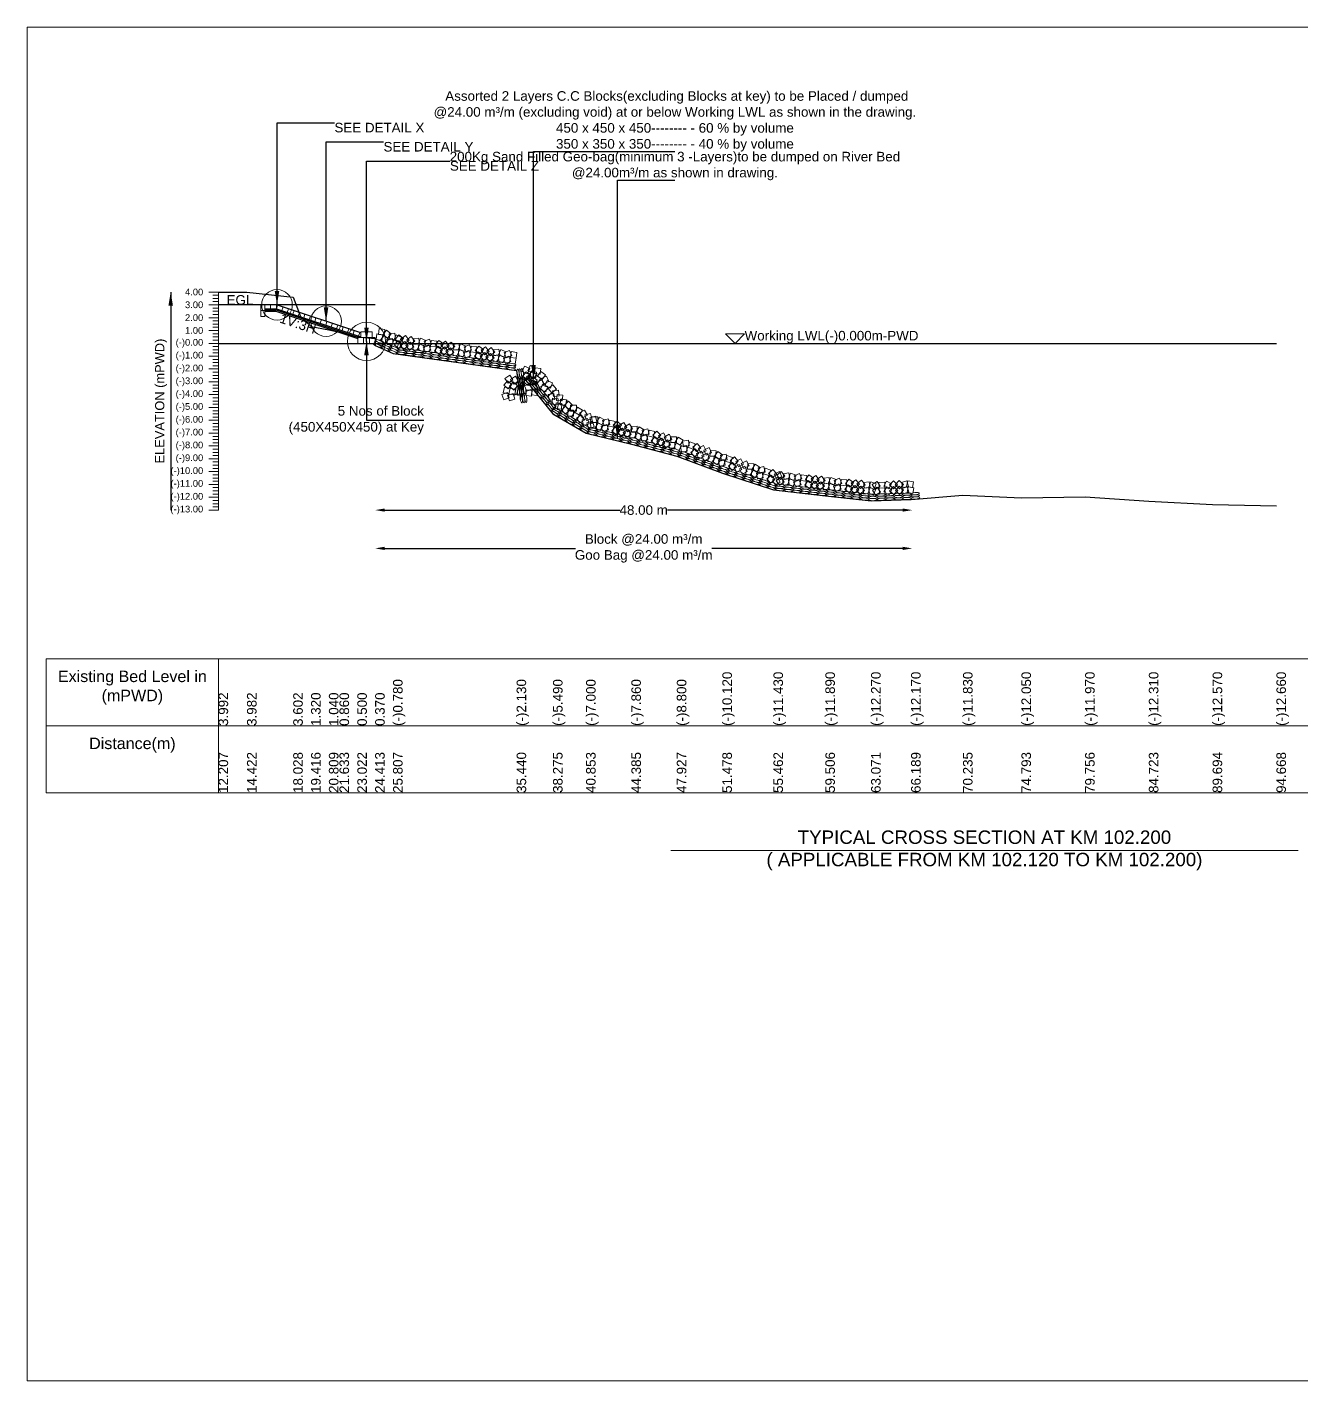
# Model space of a CAD drawing. Header units: inches. Extents: x 89000 to 380017, y -7071 to 0.
# Drawn here: x 340000 to 346658, y -7071 to 0 of the extents above; entities that cross this region are included whole.
import ezdxf

# ---------------------------------------------------------------- set-up
doc = ezdxf.new("R2010")
doc.units = ezdxf.units.IN
doc.header["$LTSCALE"] = 7
doc.header["$MEASUREMENT"] = 0
for name, color, linetype, lineweight in [('Cross section Data Border', 7, 'Continuous', 9), ('Cross Section Labels', 7, 'Continuous', 9), ('Existing_Bed_Level for Xsection', 7, 'Continuous', 25), ('Long Section Labels', 7, 'Continuous', 9)]:
    doc.layers.add(name, color=color, linetype=linetype, lineweight=lineweight)
doc.styles.get("Standard").update_dxf_attribs({"font": 'arial.ttf'})
doc.dimstyles.new('Appron Lebeling Style', dxfattribs={"dimtxt": 50, "dimasz": 50, "dimexe": 0.18, "dimexo": 0.0625, "dimgap": 0.09, "dimtad": 0, "dimtih": 1, "dimtoh": 1, "dimdec": 4, "dimzin": 0, "dimdsep": 46, "dimtxsty": 'Standard', "dimcen": 0.09, "dimse1": 1, "dimse2": 1, "dimadec": 0, "dimazin": 0, "dimtfac": 1, "dimtdec": 4, "dimtofl": 0, "dimtmove": 0, "dimatfit": 3, "dimfxl": 1, "dimtolj": 1, "dimtzin": 0, "dimarcsym": 0})
doc.dimstyles.get("Standard").update_dxf_attribs({"dimtxt": 0.18, "dimasz": 0.18, "dimexe": 0.18, "dimexo": 0.0625, "dimgap": 0.09, "dimtad": 0, "dimtih": 1, "dimtoh": 1, "dimdec": 4, "dimzin": 0, "dimdsep": 46, "dimtxsty": 'Standard', "dimcen": 0.09, "dimadec": 0, "dimazin": 0, "dimtfac": 1, "dimtdec": 4, "dimtofl": 0, "dimtmove": 0, "dimatfit": 3, "dimfxl": 1, "dimtolj": 1, "dimtzin": 0, "dimarcsym": 0})

# ---------------------------------------------------------------- blocks, each defined once
blk = doc.blocks.new('*D31')
at = {"layer": 'Cross Section Labels', "color": 0, "lineweight": -2, "transparency": 16777216}
for p, q in [((341867.8, -2522.8), (343096.8, -2522.8)), ((344572.9, -2522.8), (343344, -2522.8))]:
    blk.add_line(p, q, dxfattribs=at)
at = {"layer": 'Cross Section Labels', "color": 0, "transparency": 16777216}
for points in [[(341867.8, -2514.4), (341867.8, -2531.1), (341817.8, -2522.8)], [(344572.9, -2514.4), (344572.9, -2531.1), (344622.9, -2522.8)]]:
    blk.add_solid(points, dxfattribs=at)
at = {"layer": 'Defpoints', "color": 0, "transparency": 16777216}
for p in [(341817.8, -1651.8), (344622.9, -2466.7), (344622.9, -2522.8)]:
    blk.add_point(p, dxfattribs=at)
at = {"layer": 'Cross Section Labels', "color": 0, "transparency": 16777216, "insert": (343220.4, -2522.8), "char_height": 50, "attachment_point": 5}
blk.add_mtext('\\A1;48.00 m', dxfattribs=at)
blk = doc.blocks.new('*D32')
at = {"layer": 'Cross Section Labels', "color": 0, "lineweight": -2, "transparency": 16777216}
for p, q in [((341867.8, -2722.8), (342864.8, -2722.8)), ((344572.9, -2722.8), (343576, -2722.8))]:
    blk.add_line(p, q, dxfattribs=at)
at = {"layer": 'Cross Section Labels', "color": 0, "transparency": 16777216}
for points in [[(341867.8, -2714.4), (341867.8, -2731.1), (341817.8, -2722.8)], [(344572.9, -2714.4), (344572.9, -2731.1), (344622.9, -2722.8)]]:
    blk.add_solid(points, dxfattribs=at)
at = {"layer": 'Defpoints', "color": 0, "transparency": 16777216}
for p in [(341817.8, -1651.8), (344622.9, -2466.7), (344622.9, -2722.8)]:
    blk.add_point(p, dxfattribs=at)
at = {"layer": 'Cross Section Labels', "color": 0, "transparency": 16777216, "insert": (343220.4, -2722.8), "char_height": 50, "attachment_point": 5}
blk.add_mtext('\\A1;Block @24.00 m³/m ^JGoo Bag @24.00 m³/m ', dxfattribs=at)

msp = doc.modelspace()

# ---------------------------------------------------------------- linework, layer by layer
at = {"layer": 'Cross section Data Border'}
msp.add_lwpolyline([(340100, -3300), (347628.4655, -3300), (347628.4655, -4000), (340100, -4000)], close=True, dxfattribs=at)
for points in [[(341000, -3300), (341000, -4000)], [(340100, -3650), (347628.4655, -3650)]]:
    msp.add_lwpolyline(points, dxfattribs=at)
at = {"layer": 'Cross Section Labels'}
for points in [[(340000, 0), (350000, 0), (350000, -7071), (340000, -7071)], [(343697.43923, -1651.78), (343747.43923, -1601.78), (343647.43923, -1601.78)]]:
    msp.add_lwpolyline(points, close=True, dxfattribs=at)
msp.add_lwpolyline([(343362, -4300), (345000, -4300), (346638, -4300)], dxfattribs=at)
for centre, radius in [((341305.28923, -1450.78), 80), ((341561.56423, -1536.205), 80), ((341772.61423, -1641.73), 100)]:
    msp.add_circle(centre, radius, dxfattribs=at)
at = {"layer": 'Existing_Bed_Level for Xsection'}
for points in [[(341000, -1384.316), (341148.44852, -1384.986), (341390.02045, -1410.446), (341428.43281, -1512.286), (341483.06546, -1563.34), (341576.34046, -1582.1), (341631.59239, -1594.16), (341724.61661, -1618.28), (341817.83923, -1626.99), (341817.83923, -1663.84), (341911.22815, -1704.04), (342556.64682, -1794.49), (342576.41494, -1945.24), (342597.88013, -1836.7), (342746.60711, -2019.61), (342919.33833, -2120.78), (343155.93447, -2178.4), (343393.27164, -2241.38), (343631.19687, -2329.82), (343898.09457, -2417.59), (344169.08302, -2448.41), (344407.94378, -2473.87), (344616.83201, -2467.17), (344887.92713, -2444.39), (345193.29498, -2459.13), (345525.80457, -2453.77), (345858.60702, -2476.55), (346191.65368, -2493.97), (346524.90608, -2500)], [(341817.83923, -1450.78), (341000, -1450.78)], [(341742.46423, -1596.505), (341308.38362, -1451.81147), (341305.28923, -1450.78), (341302.02745, -1450.78), (341241.72745, -1450.78)], [(341241.72745, -1470.88), (341302.02745, -1470.88), (341742.46423, -1617.69226)], [(341241.72745, -1477.58), (341300.94018, -1477.58), (341733.09018, -1621.63)], [(341241.72745, -1484.28), (341299.85292, -1484.28), (341727.38923, -1626.7921)], [(341000, -1651.78), (346524.90608, -1651.78)]]:
    msp.add_lwpolyline(points, dxfattribs=at)
at = {"layer": 'Long Section Labels'}
for points in [[(341000, -1383.78), (340950, -1383.78)], [(341000, -1400.53), (340970, -1400.53)], [(341000, -2522.78), (341000, -2455.78), (341000, -2388.78), (341000, -2321.78), (341000, -2254.78), (341000, -2187.78), (341000, -2120.78), (341000, -2053.78), (341000, -1986.78), (341000, -1919.78), (341000, -1852.78), (341000, -1785.78), (341000, -1718.78), (341000, -1651.78), (341000, -1584.78), (341000, -1517.78), (341000, -1450.78), (341000, -1383.78)], [(341000, -1450.78), (340950, -1450.78)], [(341000, -1417.28), (340970, -1417.28)], [(341000, -1434.03), (340970, -1434.03)], [(341000, -1467.53), (340970, -1467.53)], [(341000, -1484.28), (340970, -1484.28)], [(341000, -1517.78), (340950, -1517.78)], [(341000, -1501.03), (340970, -1501.03)], [(341000, -1534.53), (340970, -1534.53)], [(341000, -1551.28), (340970, -1551.28)], [(341000, -1584.78), (340950, -1584.78)], [(341000, -1568.03), (340970, -1568.03)], [(341000, -1601.53), (340970, -1601.53)], [(341000, -1618.28), (340970, -1618.28)], [(341000, -1651.78), (340950, -1651.78)], [(341000, -1635.03), (340970, -1635.03)], [(341000, -1668.53), (340970, -1668.53)], [(341000, -1685.28), (340970, -1685.28)], [(341000, -1718.78), (340950, -1718.78)], [(341000, -1702.03), (340970, -1702.03)], [(341000, -1735.53), (340970, -1735.53)], [(341000, -1752.28), (340970, -1752.28)], [(341000, -1785.78), (340950, -1785.78)], [(341000, -1769.03), (340970, -1769.03)], [(341000, -1802.53), (340970, -1802.53)], [(341000, -1819.28), (340970, -1819.28)], [(341000, -1836.03), (340970, -1836.03)], [(341000, -1852.78), (340950, -1852.78)], [(341000, -1869.53), (340970, -1869.53)], [(341000, -1886.28), (340970, -1886.28)], [(341000, -1903.03), (340970, -1903.03)], [(341000, -1919.78), (340950, -1919.78)], [(341000, -1936.53), (340970, -1936.53)], [(341000, -1953.28), (340970, -1953.28)], [(341000, -1970.03), (340970, -1970.03)], [(341000, -1986.78), (340950, -1986.78)], [(341000, -2003.53), (340970, -2003.53)], [(341000, -2020.28), (340970, -2020.28)], [(341000, -2037.03), (340970, -2037.03)], [(341000, -2053.78), (340950, -2053.78)], [(341000, -2120.78), (340950, -2120.78)], [(341000, -2070.53), (340970, -2070.53)], [(341000, -2087.28), (340970, -2087.28)], [(341000, -2104.03), (340970, -2104.03)], [(341000, -2187.78), (340950, -2187.78)], [(341000, -2137.53), (340970, -2137.53)], [(341000, -2154.28), (340970, -2154.28)], [(341000, -2171.03), (340970, -2171.03)], [(341000, -2254.78), (340950, -2254.78)], [(341000, -2204.53), (340970, -2204.53)], [(341000, -2221.28), (340970, -2221.28)], [(341000, -2238.03), (340970, -2238.03)], [(341000, -2321.78), (340950, -2321.78)], [(341000, -2271.53), (340970, -2271.53)], [(341000, -2288.28), (340970, -2288.28)], [(341000, -2305.03), (340970, -2305.03)], [(341000, -2388.78), (340950, -2388.78)], [(341000, -2338.53), (340970, -2338.53)], [(341000, -2355.28), (340970, -2355.28)], [(341000, -2372.03), (340970, -2372.03)], [(341000, -2455.78), (340950, -2455.78)], [(341000, -2405.53), (340970, -2405.53)], [(341000, -2422.28), (340970, -2422.28)], [(341000, -2439.03), (340970, -2439.03)], [(341000, -2472.53), (340970, -2472.53)], [(341000, -2522.78), (340950, -2522.78)], [(341000, -2489.28), (340970, -2489.28)], [(341000, -2506.03), (340970, -2506.03)]]:
    msp.add_lwpolyline(points, dxfattribs=at)
for points in [[(341241.72745, -1450.78), (341221.62745, -1450.78), (341221.62745, -1480.93), (341241.72745, -1480.93)], [(341241.72745, -1480.93), (341221.62745, -1480.93), (341221.62745, -1511.08), (341241.72745, -1511.08)], [(341271.87745, -1450.78), (341241.72745, -1450.78), (341241.72745, -1470.88), (341271.87745, -1470.88)], [(341302.02745, -1450.78), (341271.87745, -1450.78), (341271.87745, -1470.88), (341302.02745, -1470.88)], [(341336.98642, -1461.34573), (341308.38362, -1451.81147), (341302.02745, -1470.88), (341330.63025, -1480.41427)], [(341365.58923, -1470.88), (341336.98642, -1461.34573), (341330.63025, -1480.41427), (341359.23305, -1489.94853)], [(341394.19203, -1480.41427), (341365.58923, -1470.88), (341359.23305, -1489.94853), (341387.83585, -1499.4828)], [(341422.79483, -1489.94853), (341394.19203, -1480.41427), (341387.83585, -1499.4828), (341416.43865, -1509.01707)], [(341451.39763, -1499.4828), (341422.79483, -1489.94853), (341416.43865, -1509.01707), (341445.04145, -1518.55134)], [(341480.00043, -1509.01707), (341451.39763, -1499.4828), (341445.04145, -1518.55134), (341473.64425, -1528.0856)], [(341508.60323, -1518.55134), (341480.00043, -1509.01707), (341473.64425, -1528.0856), (341502.24706, -1537.61987)], [(341537.20603, -1528.0856), (341508.60323, -1518.55134), (341502.24706, -1537.61987), (341530.84986, -1547.15414)], [(341565.80884, -1537.61987), (341537.20603, -1528.0856), (341530.84986, -1547.15414), (341559.45266, -1556.6884)], [(341594.41164, -1547.15414), (341565.80884, -1537.61987), (341559.45266, -1556.6884), (341588.05546, -1566.22267)], [(341623.01444, -1556.6884), (341594.41164, -1547.15414), (341588.05546, -1566.22267), (341616.65826, -1575.75694)], [(341651.61724, -1566.22267), (341623.01444, -1556.6884), (341616.65826, -1575.75694), (341645.26106, -1585.29121)], [(341680.22004, -1575.75694), (341651.61724, -1566.22267), (341645.26106, -1585.29121), (341673.86386, -1594.82547)], [(341708.82284, -1585.29121), (341680.22004, -1575.75694), (341673.86386, -1594.82547), (341702.46667, -1604.35974)], [(341737.42564, -1594.82547), (341708.82284, -1585.29121), (341702.46667, -1604.35974), (341731.06947, -1613.89401)], [(341757.53923, -1621.63), (341727.38923, -1621.63), (341727.38923, -1651.78), (341757.53923, -1651.78)], [(341772.61423, -1591.48), (341742.46423, -1591.48), (341742.46423, -1621.63), (341772.61423, -1621.63)], [(341787.68923, -1621.63), (341757.53923, -1621.63), (341757.53923, -1651.78), (341787.68923, -1651.78)], [(341802.76423, -1591.48), (341772.61423, -1591.48), (341772.61423, -1621.63), (341802.76423, -1621.63)], [(341817.83923, -1621.63), (341787.68923, -1621.63), (341787.68923, -1651.78), (341817.83923, -1651.78)], [(341857.16763, -1607.05234), (341827.33178, -1602.71128), (341822.99072, -1632.54712), (341852.82656, -1636.88819)], [(341869.08842, -1579.35907), (341839.25257, -1575.01801), (341834.91151, -1604.85385), (341864.74735, -1609.19492)], [(341888.94618, -1629.23368), (341865.2856, -1610.54679), (341846.59871, -1634.20736), (341870.25929, -1652.89425)], [(341900.86696, -1601.54041), (341877.20639, -1582.85352), (341858.5195, -1606.51409), (341882.18007, -1625.20098)], [(341920.60679, -1599.22275), (341890.66122, -1602.72775), (341894.16622, -1632.67333), (341924.11179, -1629.16832)], [(341954.88681, -1619.98258), (341927.19353, -1608.06179), (341915.27275, -1635.75507), (341942.96602, -1647.67585)], [(341965.1338, -1625.83937), (341941.35691, -1607.30071), (341922.81825, -1631.0776), (341946.59515, -1649.61626)], [(341976.80146, -1611.53109), (341952.72248, -1629.67565), (341970.86704, -1653.75464), (341994.94602, -1635.61007)], [(342024.8066, -1639.77764), (342006.64287, -1615.71311), (341982.57834, -1633.87685), (342000.74208, -1657.94137)], [(342046.6662, -1624.20404), (342016.74311, -1627.89612), (342020.43519, -1657.8192), (342050.35828, -1654.12712)], [(342083.17428, -1637.20589), (342055.41881, -1625.43064), (342043.64356, -1653.18611), (342071.39903, -1664.96136)], [(341908.686, -1626.91602), (341878.74043, -1630.42102), (341882.24543, -1660.3666), (341912.19101, -1656.8616)], [(341942.96602, -1647.67585), (341915.27275, -1635.75507), (341903.35196, -1663.44834), (341931.04523, -1675.36913)], [(341960.94942, -1655.69759), (341937.17253, -1637.15893), (341918.63387, -1660.93583), (341942.41077, -1679.47448)], [(341972.61708, -1641.38931), (341948.5381, -1659.53388), (341966.68266, -1683.61286), (341990.76164, -1665.4683)], [(342020.62222, -1669.63586), (342002.45849, -1645.57134), (341978.39397, -1663.73507), (341996.5577, -1687.79959)], [(342042.48182, -1654.06226), (342012.55873, -1657.75434), (342016.25081, -1687.67743), (342046.1739, -1683.98535)], [(342078.9899, -1667.06411), (342051.23443, -1655.28887), (342039.45918, -1683.04434), (342067.21465, -1694.81958)], [(342097.41693, -1659.61584), (342069.46, -1670.90443), (342080.74859, -1698.86137), (342108.70553, -1687.57277)], [(342101.60131, -1629.75761), (342073.64438, -1641.04621), (342084.93297, -1669.00314), (342112.88991, -1657.71455)], [(342135.96229, -1670.58606), (342106.10406, -1666.40168), (342101.91968, -1696.2599), (342131.77791, -1700.44428)], [(342140.14667, -1640.72784), (342110.28844, -1636.54346), (342106.10406, -1666.40168), (342135.96229, -1670.58606)], [(342169.95698, -1684.98824), (342146.18009, -1666.44958), (342127.64143, -1690.22648), (342151.41833, -1708.76514)], [(342174.14136, -1655.13002), (342150.36447, -1636.59136), (342131.82581, -1660.36826), (342155.60271, -1678.90691)], [(342181.62464, -1670.67997), (342157.54566, -1688.82453), (342175.69022, -1712.90351), (342199.7692, -1694.75895)], [(342185.80902, -1640.82174), (342161.73004, -1658.96631), (342179.8746, -1683.04529), (342203.95358, -1664.90072)], [(342229.62978, -1698.92651), (342211.46605, -1674.86199), (342187.40153, -1693.02572), (342205.56526, -1717.09025)], [(342233.81416, -1669.06829), (342215.65043, -1645.00377), (342191.5859, -1663.1675), (342209.74964, -1687.23202)], [(342251.48938, -1683.35291), (342221.56629, -1687.04499), (342225.25837, -1716.96808), (342255.18146, -1713.276)], [(342255.67376, -1653.49469), (342225.75067, -1657.18677), (342229.44275, -1687.10986), (342259.36584, -1683.41778)], [(342287.99746, -1696.35476), (342260.24199, -1684.57952), (342248.46674, -1712.33499), (342276.22221, -1724.11023)], [(342292.18184, -1666.49654), (342264.42637, -1654.72129), (342252.65112, -1682.47676), (342280.40659, -1694.25201)], [(342306.42449, -1688.90649), (342278.46756, -1700.19508), (342289.75615, -1728.15202), (342317.71309, -1716.86342)], [(342310.60887, -1659.04827), (342282.65194, -1670.33686), (342293.94053, -1698.2938), (342321.89747, -1687.0052)], [(342344.96985, -1699.87671), (342315.11162, -1695.69233), (342310.92724, -1725.55055), (342340.78547, -1729.73493)], [(342349.15423, -1670.01849), (342319.296, -1665.83411), (342315.11162, -1695.69233), (342344.96985, -1699.87671)], [(342378.96454, -1714.27889), (342355.18765, -1695.74024), (342336.64899, -1719.51713), (342360.42589, -1738.05579)], [(342383.14892, -1684.42067), (342359.37203, -1665.88201), (342340.83337, -1689.65891), (342364.61027, -1708.19756)], [(342394.81658, -1670.1124), (342370.7376, -1688.25696), (342388.88216, -1712.33594), (342412.96114, -1694.19138)], [(342442.82172, -1698.35894), (342424.65799, -1674.29442), (342400.59346, -1692.45815), (342418.7572, -1716.52267)], [(342464.68132, -1682.78534), (342434.75823, -1686.47742), (342438.45031, -1716.40051), (342468.3734, -1712.70843)], [(342501.1894, -1695.78719), (342473.43393, -1684.01195), (342461.65868, -1711.76742), (342489.41415, -1723.54266)], [(342519.61643, -1688.33892), (342491.6595, -1699.62751), (342502.94809, -1727.58445), (342530.90503, -1716.29585)], [(342558.16179, -1699.30914), (342528.30356, -1695.12476), (342524.11918, -1724.98298), (342553.97741, -1729.16736)], [(342390.6322, -1699.97062), (342366.55322, -1718.11518), (342384.69778, -1742.19416), (342408.77676, -1724.0496)], [(342438.63734, -1728.21717), (342420.47361, -1704.15264), (342396.40909, -1722.31637), (342414.57282, -1746.3809)], [(342460.49694, -1712.64357), (342430.57385, -1716.33565), (342434.26593, -1746.25873), (342464.18902, -1742.56665)], [(342497.00502, -1725.64541), (342469.24955, -1713.87017), (342457.4743, -1741.62564), (342485.22977, -1753.40088)], [(342515.43205, -1718.19714), (342487.47512, -1729.48574), (342498.76371, -1757.44267), (342526.72065, -1746.15408)], [(342553.97741, -1729.16736), (342524.11918, -1724.98298), (342519.9348, -1754.84121), (342549.79303, -1759.02559)], [(342495.56621, -1834.92548), (342512.33439, -1859.98243), (342537.39134, -1843.21425), (342520.62315, -1818.1573)], [(342525.14337, -1840.77475), (342541.91155, -1865.8317), (342566.9685, -1849.06351), (342550.20032, -1824.00657)], [(342614.07164, -1811.11998), (342625.60713, -1783.26401), (342597.75116, -1771.72852), (342586.21567, -1799.58449)], [(342630.97087, -1818.55484), (342607.06798, -1800.17892), (342588.69206, -1824.08181), (342612.59495, -1842.45773)], [(342616.53184, -1872.3496), (342634.88872, -1848.43208), (342610.97121, -1830.0752), (342592.61433, -1853.99272)], [(342643.96571, -1807.19992), (342655.5012, -1779.34395), (342627.64523, -1767.80846), (342616.10974, -1795.66443)], [(342660.86494, -1814.63478), (342636.96205, -1796.25886), (342618.58613, -1820.16175), (342642.48902, -1838.53767)], [(342646.42592, -1868.42953), (342664.78279, -1844.51202), (342640.86528, -1826.15514), (342622.5084, -1850.07266)], [(342657.13613, -1831.50419), (342660.21548, -1801.51186), (342630.22314, -1798.43251), (342627.14379, -1828.42484)], [(342683.75005, -1834.97955), (342659.31909, -1817.31176), (342641.6513, -1841.74272), (342666.08226, -1859.41051)], [(342680.52891, -1812.48315), (342683.60826, -1782.49081), (342653.61593, -1779.41146), (342650.53658, -1809.4038)], [(342707.14284, -1815.95851), (342682.71188, -1798.29072), (342665.04409, -1822.72168), (342689.47505, -1840.38947)], [(342725.03154, -1850.33702), (342712.71864, -1822.81585), (342685.19747, -1835.12874), (342697.51036, -1862.64992)], [(342479.80552, -1918.38178), (342489.5114, -1946.9268), (342518.05642, -1937.22093), (342508.35054, -1908.6759)], [(342492.91629, -1880.51098), (342487.06702, -1910.08814), (342516.64418, -1915.93741), (342522.49345, -1886.36024)], [(342509.19889, -1847.37581), (342489.35829, -1870.07764), (342512.06011, -1889.91824), (342531.90072, -1867.21642)], [(342522.49345, -1886.36024), (342516.64418, -1915.93741), (342546.22135, -1921.78667), (342552.07061, -1892.20951)], [(342538.77606, -1853.22508), (342518.93545, -1875.9269), (342541.63728, -1895.76751), (342561.47788, -1873.06568)], [(342637.36548, -1889.27113), (342625.83625, -1861.41258), (342597.97769, -1872.94181), (342609.50693, -1900.80037)], [(342634.55794, -1927.9235), (342638.51461, -1898.03425), (342608.62536, -1894.07759), (342604.66869, -1923.96684)], [(342667.25956, -1885.35107), (342655.73032, -1857.49251), (342627.87176, -1869.02175), (342639.401, -1896.88031)], [(342664.45202, -1924.00344), (342668.40868, -1894.11419), (342638.51943, -1890.15753), (342634.56277, -1920.04678)], [(342701.63875, -1869.35806), (342689.32586, -1841.83689), (342661.80468, -1854.14978), (342674.11758, -1881.67096)], [(342720.20663, -1876.44793), (342692.04397, -1865.68283), (342681.27888, -1893.84549), (342709.44154, -1904.61058)], [(342740.97071, -1910.72537), (342721.94967, -1887.33258), (342698.55688, -1906.35362), (342717.57792, -1929.74641)], [(342743.59942, -1857.42689), (342715.43676, -1846.66179), (342704.67167, -1874.82445), (342732.83433, -1885.58954)], [(342764.3635, -1891.70433), (342745.34246, -1868.31154), (342721.94967, -1887.33258), (342740.97071, -1910.72537)], [(342779.4579, -1925.39738), (342774.66376, -1895.63097), (342744.89736, -1900.42511), (342749.69149, -1930.19151)], [(342509.38268, -1924.23105), (342519.08856, -1952.77607), (342547.63358, -1943.07019), (342537.92771, -1914.52517)], [(342756.06511, -1944.41842), (342751.27097, -1914.65202), (342721.50457, -1919.44615), (342726.29871, -1949.21255)], [(342774.35243, -1941.88175), (342744.36256, -1938.77852), (342741.25933, -1968.76839), (342771.2492, -1971.87162)], [(342790.28341, -1995.2537), (342793.36276, -1965.26137), (342763.37043, -1962.18202), (342760.29108, -1992.17435)], [(342797.74522, -1922.86071), (342767.75535, -1919.75748), (342764.65211, -1949.74735), (342794.64199, -1952.85058)], [(342805.11247, -1975.4076), (342776.03751, -1967.42831), (342768.05822, -1996.50328), (342797.13319, -2004.48257)], [(342820.35025, -1949.3916), (342791.27529, -1941.41231), (342783.296, -1970.48727), (342812.37096, -1978.46656)], [(342813.6762, -1976.23266), (342816.75555, -1946.24033), (342786.76322, -1943.16098), (342783.68387, -1973.15331)], [(342833.92018, -2001.33064), (342812.73878, -1979.87439), (342791.28253, -2001.05579), (342812.46394, -2022.51204)], [(342849.15796, -1975.31463), (342827.97655, -1953.85838), (342806.52031, -1975.03979), (342827.70171, -1996.49603)], [(342869.03296, -1975.44351), (342838.88367, -1975.23716), (342838.67732, -2005.38645), (342868.82661, -2005.5928)], [(342853.79519, -2001.45952), (342823.64589, -2001.25317), (342823.43954, -2031.40246), (342853.58884, -2031.60881)], [(342885.26027, -2026.27965), (342859.24426, -2011.04187), (342844.00648, -2037.05788), (342870.02249, -2052.29566)], [(342900.49804, -2000.26364), (342874.48203, -1985.02587), (342859.24426, -2011.04187), (342885.26027, -2026.27965)], [(342911.21073, -2052.54056), (342896.28341, -2026.34519), (342870.08804, -2041.27252), (342885.01536, -2067.46789)], [(342926.44851, -2026.52456), (342911.52118, -2000.32918), (342885.32581, -2015.25651), (342900.25314, -2041.45188)], [(342927.44745, -2043.75251), (342898.27359, -2051.36226), (342905.88333, -2080.53612), (342935.0572, -2072.92637)], [(342942.68523, -2017.7365), (342913.51136, -2025.34625), (342921.12111, -2054.52011), (342950.29497, -2046.91037)], [(342976.31956, -2062.13349), (342968.68658, -2032.9657), (342939.51879, -2040.59867), (342947.15177, -2069.76647)], [(342980.40127, -2034.93067), (342950.25932, -2035.62747), (342950.95612, -2065.76942), (342981.09806, -2065.07262)], [(343015.4347, -2051.50011), (342988.98842, -2037.02197), (342974.51028, -2063.46825), (343000.95656, -2077.94639)], [(343034.51133, -2045.92205), (343005.57002, -2054.37328), (343014.02125, -2083.31458), (343042.96256, -2074.86335)], [(342961.08179, -2088.1495), (342953.44881, -2058.98171), (342924.28102, -2066.61468), (342931.91399, -2095.78248)], [(342973.26713, -2064.22447), (342943.12519, -2064.92127), (342943.82198, -2095.06321), (342973.96393, -2094.36642)], [(343008.30057, -2080.79391), (342981.85429, -2066.31577), (342967.37614, -2092.76205), (342993.82243, -2107.24019)], [(343027.37719, -2075.21584), (342998.43589, -2083.66707), (343006.88712, -2112.60838), (343035.82842, -2104.15715)], [(343064.63992, -2089.96642), (343035.34612, -2082.83228), (343028.21199, -2112.12608), (343057.50579, -2119.26021)], [(343071.77405, -2060.67262), (343042.48026, -2053.53848), (343035.34612, -2082.83228), (343064.63992, -2089.96642)], [(343097.03313, -2107.67919), (343075.21856, -2086.867), (343054.40637, -2108.68158), (343076.22095, -2129.49376)], [(343104.16726, -2078.38539), (343082.35269, -2057.57321), (343061.54051, -2079.38778), (343083.35508, -2100.19996)], [(343110.06639, -2094.60268), (343084.30172, -2110.26167), (343099.96071, -2136.02635), (343125.72538, -2120.36736)], [(343117.20053, -2065.30888), (343091.43585, -2080.96788), (343107.09484, -2106.73255), (343132.85952, -2091.07356)], [(343155.0232, -2127.485), (343139.3437, -2101.7328), (343113.5915, -2117.4123), (343129.271, -2143.1645)], [(343162.15733, -2098.1912), (343146.47783, -2072.439), (343120.72563, -2088.11851), (343136.40514, -2113.8707)], [(343178.32372, -2114.16341), (343148.18178, -2114.86021), (343148.87857, -2145.00216), (343179.02052, -2144.30536)], [(343185.45786, -2084.86962), (343155.31591, -2085.56641), (343156.01271, -2115.70836), (343186.15465, -2115.01156)], [(343214.32201, -2131.91971), (343188.178, -2116.9026), (343173.1609, -2143.04661), (343199.30491, -2158.06372)], [(343222.05501, -2102.77827), (343195.911, -2087.76117), (343180.8939, -2113.90517), (343207.0379, -2128.92228)], [(343241.24194, -2097.59235), (343212.13351, -2105.44866), (343219.98983, -2134.5571), (343249.09826, -2126.70078)], [(343278.19454, -2113.1035), (343249.0531, -2105.3705), (343241.32011, -2134.51194), (343270.46154, -2142.24493)], [(343310.21793, -2131.47643), (343288.83448, -2110.22154), (343267.57959, -2131.605), (343288.96304, -2152.85989)], [(343323.51645, -2118.66978), (343297.43627, -2133.79745), (343312.56394, -2159.87764), (343338.64412, -2144.74997)], [(343233.50895, -2126.73378), (343204.40052, -2134.5901), (343212.25683, -2163.69853), (343241.36527, -2155.84221)], [(343270.46154, -2142.24493), (343241.32011, -2134.51194), (343233.58711, -2163.65337), (343262.72855, -2171.38637)], [(343302.48493, -2160.61787), (343281.10148, -2139.36298), (343259.84659, -2160.74643), (343281.23004, -2182.00132)], [(343315.78346, -2147.81122), (343289.70327, -2162.93889), (343304.83094, -2189.01908), (343330.91112, -2173.89141)], [(343360.05691, -2181.60799), (343344.90848, -2155.53986), (343318.84035, -2170.68829), (343333.98878, -2196.75643)], [(343367.78991, -2152.46656), (343352.64148, -2126.39843), (343326.57335, -2141.54686), (343341.72178, -2167.61499)], [(343383.62556, -2168.76674), (343353.47567, -2168.84565), (343353.55457, -2198.99554), (343383.70447, -2198.91664)], [(343391.35856, -2139.6253), (343361.20866, -2139.70421), (343361.28757, -2169.85411), (343391.43747, -2169.7752)], [(343418.31206, -2186.05069), (343392.16805, -2171.03358), (343377.15095, -2197.17759), (343403.29495, -2212.19469)], [(343426.04506, -2156.90925), (343399.90105, -2141.89215), (343384.88394, -2168.03615), (343411.02795, -2183.05326)], [(343443.12407, -2185.40779), (343413.39409, -2190.42285), (343418.40916, -2220.15283), (343448.13913, -2215.13777)], [(343453.62897, -2157.14705), (343423.89899, -2162.16211), (343428.91405, -2191.89209), (343458.64403, -2186.87703)], [(343488.91508, -2176.14654), (343460.65433, -2165.64164), (343450.14943, -2193.90239), (343478.41018, -2204.40729)], [(343519.01917, -2197.51956), (343499.78319, -2174.30319), (343476.56683, -2193.53917), (343495.8028, -2216.75553)], [(343533.48978, -2186.05386), (343506.07334, -2198.59822), (343518.6177, -2226.01466), (343546.03415, -2213.4703)], [(343478.41018, -2204.40729), (343450.14943, -2193.90239), (343439.64454, -2222.16313), (343467.90528, -2232.66803)], [(343508.51427, -2225.7803), (343489.27829, -2202.56393), (343466.06193, -2221.79991), (343485.29791, -2245.01628)], [(343522.98488, -2214.3146), (343495.56844, -2226.85896), (343508.1128, -2254.27541), (343535.52925, -2241.73104)], [(343563.79591, -2252.22003), (343551.22971, -2224.81358), (343523.82327, -2237.37977), (343536.38946, -2264.78622)], [(343574.3008, -2223.95928), (343561.73461, -2196.55284), (343534.32817, -2209.11903), (343546.89436, -2236.52548)], [(343588.4922, -2241.70945), (343558.47498, -2238.88293), (343555.64847, -2268.90015), (343585.66568, -2271.72666)], [(343598.99709, -2213.4487), (343568.97988, -2210.62219), (343566.15336, -2240.63941), (343596.17058, -2243.46592)], [(343621.35193, -2262.25514), (343596.77652, -2244.78884), (343579.31022, -2269.36425), (343603.88563, -2286.83055)], [(343631.85683, -2233.9944), (343607.28142, -2216.5281), (343589.81512, -2241.10351), (343614.39053, -2258.56981)], [(343640.94928, -2258.94207), (343611.2193, -2263.95714), (343616.23436, -2293.68711), (343645.96434, -2288.67205)], [(343651.45417, -2230.68133), (343621.7242, -2235.69639), (343626.73926, -2265.42637), (343656.46924, -2260.41131)], [(343683.64135, -2247.61943), (343655.00028, -2238.20074), (343645.58159, -2266.84181), (343674.22266, -2276.26049)], [(343714.5392, -2267.82796), (343694.4312, -2245.36264), (343671.96588, -2265.47065), (343692.07388, -2287.93597)], [(343728.56169, -2255.81835), (343701.64397, -2269.39991), (343715.22553, -2296.31763), (343742.14325, -2282.73608)], [(343674.22266, -2276.26049), (343645.58159, -2266.84181), (343636.1629, -2295.48287), (343664.80397, -2304.90156)], [(343705.12051, -2296.46903), (343685.01251, -2274.00371), (343662.54719, -2294.11171), (343682.65519, -2316.57704)], [(343719.143, -2284.45942), (343692.22528, -2298.04098), (343705.80684, -2324.9587), (343732.72456, -2311.37715)], [(343761.37093, -2320.77971), (343747.76794, -2293.87281), (343720.86104, -2307.4758), (343734.46403, -2334.3827)], [(343770.78962, -2292.13864), (343757.18663, -2265.23174), (343730.27973, -2278.83473), (343743.88272, -2305.74163)], [(343785.6481, -2309.33426), (343755.54488, -2307.6554), (343753.86601, -2337.75862), (343783.96923, -2339.43748)], [(343795.06679, -2280.69319), (343764.96356, -2279.01433), (343763.2847, -2309.11755), (343793.38792, -2310.79642)], [(343819.26801, -2328.61092), (343794.04391, -2312.09525), (343777.52824, -2337.31935), (343802.75234, -2353.83502)], [(343828.6867, -2299.96985), (343803.4626, -2283.45418), (343786.94693, -2308.67828), (343812.17103, -2325.19395)], [(343838.72463, -2324.55234), (343809.20771, -2330.69838), (343815.35375, -2360.2153), (343844.87067, -2354.06926)], [(343848.14332, -2295.91127), (343818.6264, -2302.05731), (343824.77244, -2331.57423), (343854.28936, -2325.4282)], [(343874.71014, -2342.19132), (343846.06907, -2332.77263), (343836.65038, -2361.4137), (343865.29145, -2370.83239)], [(343884.12883, -2313.55025), (343855.48776, -2304.13156), (343846.06907, -2332.77263), (343874.71014, -2342.19132)], [(343915.02668, -2333.75879), (343894.91868, -2311.29347), (343872.45335, -2331.40147), (343892.56136, -2353.86679)], [(343929.04917, -2321.74918), (343902.13145, -2335.33074), (343915.713, -2362.24846), (343942.63073, -2348.6669)], [(343957.66727, -2344.44993), (343938.88432, -2320.86555), (343915.29993, -2339.64851), (343934.08289, -2363.23289)], [(343979.11478, -2328.31353), (343949.29775, -2332.78197), (343953.76618, -2362.599), (343983.58322, -2358.13057)], [(344015.9484, -2340.36227), (343987.89631, -2329.31227), (343976.84631, -2357.36437), (344004.89841, -2368.41436)], [(344034.17566, -2332.43765), (344006.52152, -2344.44894), (344018.53281, -2372.10308), (344046.18695, -2360.09179)], [(343905.60799, -2362.39986), (343885.49999, -2339.93454), (343863.03466, -2360.04254), (343883.14267, -2382.50786)], [(343919.63048, -2350.39025), (343892.71276, -2363.97181), (343906.29431, -2390.88953), (343933.21204, -2377.30797)], [(343954.26022, -2374.40681), (343935.47727, -2350.82243), (343911.89288, -2369.60538), (343930.67584, -2393.18977)], [(343975.70773, -2358.27041), (343945.8907, -2362.73885), (343950.35913, -2392.55588), (343980.17617, -2388.08745)], [(344012.54135, -2370.31914), (343984.48926, -2359.26915), (343973.43926, -2387.32125), (344001.49136, -2398.37124)], [(344030.76861, -2362.39453), (344003.11447, -2374.40582), (344015.12576, -2402.05996), (344042.7799, -2390.04867)], [(344069.58603, -2372.35938), (344039.62915, -2368.95233), (344036.2221, -2398.90921), (344066.17898, -2402.31626)], [(344072.99308, -2342.4025), (344043.0362, -2338.99545), (344039.62915, -2368.95233), (344069.58603, -2372.35938)], [(344103.94351, -2385.87329), (344079.69289, -2367.95877), (344061.77837, -2392.2094), (344086.029, -2410.12391)], [(344107.35056, -2355.91641), (344083.09994, -2338.0019), (344065.18542, -2362.25252), (344089.43605, -2380.16703)], [(344115.2354, -2371.26664), (344091.63607, -2390.03081), (344110.40024, -2413.63014), (344133.99957, -2394.86597)], [(344118.64245, -2341.30976), (344095.04312, -2360.07393), (344113.80729, -2383.67326), (344137.40662, -2364.9091)], [(344163.95837, -2398.25615), (344145.17541, -2374.67177), (344121.59103, -2393.45473), (344140.37398, -2417.03911)], [(344167.36541, -2368.29928), (344148.58246, -2344.71489), (344124.99808, -2363.49785), (344143.78103, -2387.08223)], [(344185.40587, -2382.11975), (344155.58884, -2386.58819), (344160.05727, -2416.40523), (344189.87431, -2411.93679)], [(344188.81292, -2352.16288), (344158.99589, -2356.63131), (344163.46432, -2386.44835), (344193.28136, -2381.97991)], [(344221.8554, -2393.79473), (344193.72603, -2382.94296), (344182.87427, -2411.07234), (344211.00364, -2421.9241)], [(344225.05097, -2363.81455), (344196.9216, -2352.96279), (344186.06983, -2381.09216), (344214.19921, -2391.94393)], [(344240.02628, -2385.74168), (344212.45759, -2397.94782), (344224.66374, -2425.51651), (344252.23243, -2413.31037)], [(344243.22185, -2355.76151), (344215.65316, -2367.96765), (344227.8593, -2395.53634), (344255.42799, -2383.3302)], [(344278.91305, -2395.43236), (344248.93288, -2392.23679), (344245.73731, -2422.21697), (344275.71749, -2425.41253)], [(344282.10862, -2365.45218), (344252.12845, -2362.25662), (344248.93288, -2392.23679), (344278.91305, -2395.43236)], [(344313.36505, -2408.70348), (344288.98861, -2390.96054), (344271.24567, -2415.33698), (344295.62211, -2433.07992)], [(344316.56061, -2378.7233), (344292.18417, -2360.98037), (344274.44124, -2385.35681), (344298.81768, -2403.09974)], [(344324.55358, -2394.01751), (344301.08725, -2412.94775), (344320.01749, -2436.41408), (344343.48382, -2417.48384)], [(344327.74915, -2364.03734), (344304.28282, -2382.96757), (344323.21305, -2406.4339), (344346.67938, -2387.50367)], [(344373.46579, -2420.66253), (344354.51687, -2397.21128), (344331.06563, -2416.1602), (344350.01454, -2439.61144)], [(344376.66136, -2390.68235), (344357.71244, -2367.2311), (344334.26119, -2386.18002), (344353.21011, -2409.63127)], [(344397.99446, -2374.395), (344368.2097, -2379.07374), (344372.88844, -2408.8585), (344402.6732, -2404.17976)], [(344434.91219, -2386.18351), (344406.78282, -2375.33175), (344395.93105, -2403.46112), (344424.06043, -2414.31289)], [(344439.45832, -2372.82324), (344413.83483, -2388.71221), (344429.7238, -2414.3357), (344455.34729, -2398.44673)], [(344440.42487, -2402.95774), (344414.80138, -2418.84671), (344430.69035, -2444.4702), (344456.31384, -2428.58123)], [(344479.30954, -2377.06239), (344449.17504, -2378.02894), (344450.14159, -2408.16345), (344480.27609, -2407.1969)], [(344515.26172, -2385.45899), (344488.67269, -2371.24471), (344474.45841, -2397.83375), (344501.04745, -2412.04802)], [(344516.22827, -2415.59349), (344489.63924, -2401.37922), (344475.42496, -2427.96825), (344502.014, -2442.18253)], [(344524.3196, -2369.37124), (344503.68599, -2391.35479), (344525.66954, -2411.9884), (344546.30315, -2390.00485)], [(344525.28615, -2399.50574), (344504.65254, -2421.48929), (344526.63609, -2442.1229), (344547.2697, -2420.13935)], [(344576.43711, -2389.02133), (344554.43713, -2368.40523), (344533.82104, -2390.4052), (344555.82101, -2411.0213)], [(344577.40366, -2419.15583), (344555.40368, -2398.53973), (344534.78759, -2420.53971), (344556.78756, -2441.15581)], [(344595.32207, -2369.94943), (344566.46629, -2378.68822), (344575.20508, -2407.544), (344604.06086, -2398.80521)], [(344596.28862, -2400.08393), (344567.43284, -2408.82272), (344576.17163, -2437.6785), (344605.02741, -2428.93971)], [(344628.79995, -2375.79604), (344599.12722, -2370.45267), (344593.78385, -2400.1254), (344623.45658, -2405.46877)], [(344631.32455, -2405.84016), (344601.65182, -2400.49679), (344596.30844, -2430.16952), (344625.98117, -2435.51289)], [(344394.79889, -2404.37518), (344365.01413, -2409.05391), (344369.69287, -2438.83867), (344399.47763, -2434.15994)], [(344431.71663, -2416.16369), (344403.58725, -2405.31192), (344392.73549, -2433.4413), (344420.86486, -2444.29306)], [(344480.27609, -2407.1969), (344450.14159, -2408.16345), (344451.10814, -2438.29795), (344481.24264, -2437.3314)]]:
    msp.add_lwpolyline(points, close=True, dxfattribs=at)
for centre, major_axis in [((341829.49433, -1662.65682), (20.48071, -8.81608)), ((341833.99774, -1652.19492), (20.48071, -8.81608)), ((341838.50115, -1641.73301), (20.48071, -8.81608)), ((341870.45576, -1680.28899), (20.48071, -8.81608)), ((341874.95917, -1669.82708), (20.48071, -8.81608)), ((341879.46258, -1659.36518), (20.48071, -8.81608)), ((341911.41719, -1697.92116), (20.48071, -8.81608)), ((341915.9206, -1687.45925), (20.48071, -8.81608)), ((341920.42401, -1676.99735), (20.48071, -8.81608)), ((341953.95824, -1704.27761), (22.08181, -3.09458)), ((341955.53901, -1692.99784), (22.08181, -3.09458)), ((341957.11978, -1681.71806), (22.08181, -3.09458)), ((341999.70264, -1699.187), (22.08181, -3.09458)), ((342001.2834, -1687.90723), (22.08181, -3.09458)), ((342045.44703, -1694.09639), (22.08181, -3.09458)), ((342089.61066, -1700.28555), (22.08181, -3.09458)), ((341998.12187, -1710.46677), (22.08181, -3.09458)), ((342042.2855, -1716.65593), (22.08181, -3.09458)), ((342043.86627, -1705.37616), (22.08181, -3.09458)), ((342086.44913, -1722.8451), (22.08181, -3.09458)), ((342088.0299, -1711.56532), (22.08181, -3.09458)), ((342130.61276, -1729.03426), (22.08181, -3.09458)), ((342132.19353, -1717.75448), (22.08181, -3.09458)), ((342133.77429, -1706.47471), (22.08181, -3.09458)), ((342174.77639, -1735.22342), (22.08181, -3.09458)), ((342176.35716, -1723.94364), (22.08181, -3.09458)), ((342177.93792, -1712.66387), (22.08181, -3.09458)), ((342218.94002, -1741.41258), (22.08181, -3.09458)), ((342220.52079, -1730.13281), (22.08181, -3.09458)), ((342222.10155, -1718.85303), (22.08181, -3.09458)), ((342263.10365, -1747.60174), (22.08181, -3.09458)), ((342264.68441, -1736.32197), (22.08181, -3.09458)), ((342266.26518, -1725.04219), (22.08181, -3.09458)), ((342307.26728, -1753.7909), (22.08181, -3.09458)), ((342308.84804, -1742.51113), (22.08181, -3.09458)), ((342310.42881, -1731.23136), (22.08181, -3.09458)), ((342351.43091, -1759.98006), (22.08181, -3.09458)), ((342353.01167, -1748.70029), (22.08181, -3.09458)), ((342354.59244, -1737.42052), (22.08181, -3.09458)), ((342395.59454, -1766.16922), (22.08181, -3.09458)), ((342397.1753, -1754.88945), (22.08181, -3.09458)), ((342398.75607, -1743.60968), (22.08181, -3.09458)), ((342439.75817, -1772.35839), (22.08181, -3.09458)), ((342441.33893, -1761.07861), (22.08181, -3.09458)), ((342442.9197, -1749.79884), (22.08181, -3.09458)), ((342485.50256, -1767.26777), (22.08181, -3.09458)), ((342487.08333, -1755.988), (22.08181, -3.09458)), ((342529.66619, -1773.45693), (22.08181, -3.09458)), ((342531.24696, -1762.17716), (22.08181, -3.09458)), ((342483.9218, -1778.54755), (22.08181, -3.09458)), ((342528.08542, -1784.73671), (22.08181, -3.09458)), ((342564.23812, -1808.57918), (2.8991, -22.10833)), ((342565.14447, -1855.4556), (4.32586, 21.87396)), ((342570.03633, -1852.79583), (2.8991, -22.10833)), ((342575.53143, -1807.09826), (2.8991, -22.10833)), ((342576.31807, -1857.66533), (4.32586, 21.87396)), ((342581.32964, -1851.31492), (2.8991, -22.10833)), ((342587.49166, -1859.87505), (4.32586, 21.87396)), ((342586.82475, -1805.61735), (2.8991, -22.10833)), ((342592.62296, -1849.83401), (2.8991, -22.10833)), ((342614.81862, -1848.50452), (14.06712, -17.30027)), ((342623.65589, -1841.31879), (14.06712, -17.30027)), ((342632.49317, -1834.13306), (14.06712, -17.30027)), ((342556.49276, -1899.20351), (4.32586, 21.87396)), ((342567.66635, -1901.41324), (4.32586, 21.87396)), ((342575.83453, -1897.01249), (2.8991, -22.10833)), ((342578.83995, -1903.62296), (4.32586, 21.87396)), ((342587.12785, -1895.53157), (2.8991, -22.10833)), ((342598.42117, -1894.05066), (2.8991, -22.10833)), ((342642.95285, -1883.10505), (14.06712, -17.30027)), ((342651.79012, -1875.91932), (14.06712, -17.30027)), ((342660.6274, -1868.73359), (14.06712, -17.30027)), ((342671.08708, -1917.70558), (14.06712, -17.30027)), ((342679.92436, -1910.51985), (14.06712, -17.30027)), ((342688.76163, -1903.33413), (14.06712, -17.30027)), ((342581.63274, -1941.22914), (2.8991, -22.10833)), ((342592.92606, -1939.74823), (2.8991, -22.10833)), ((342604.21938, -1938.26732), (2.8991, -22.10833)), ((342699.22131, -1952.30611), (14.06712, -17.30027)), ((342708.05859, -1945.12038), (14.06712, -17.30027)), ((342716.89587, -1937.93466), (14.06712, -17.30027)), ((342727.35555, -1986.90664), (14.06712, -17.30027)), ((342736.19282, -1979.72092), (14.06712, -17.30027)), ((342745.0301, -1972.53519), (14.06712, -17.30027)), ((342755.59103, -2018.27201), (19.24028, -11.26918)), ((342761.34753, -2008.44374), (19.24028, -11.26918)), ((342767.10402, -1998.61547), (19.24028, -11.26918)), ((342794.0716, -2040.81037), (19.24028, -11.26918)), ((342799.82809, -2030.9821), (19.24028, -11.26918)), ((342805.58459, -2021.15383), (19.24028, -11.26918)), ((342832.55217, -2063.34873), (19.24028, -11.26918)), ((342838.30866, -2053.52046), (19.24028, -11.26918)), ((342844.06515, -2043.69219), (19.24028, -11.26918)), ((342871.03274, -2085.8871), (19.24028, -11.26918)), ((342876.78923, -2076.05883), (19.24028, -11.26918)), ((342882.54572, -2066.23056), (19.24028, -11.26918)), ((342909.5133, -2108.42546), (19.24028, -11.26918)), ((342915.2698, -2098.59719), (19.24028, -11.26918)), ((342921.02629, -2088.76892), (19.24028, -11.26918)), ((342949.7109, -2122.3154), (21.66439, -5.27609)), ((342952.40601, -2111.24885), (21.66439, -5.27609)), ((342955.10113, -2100.18231), (21.66439, -5.27609)), ((342995.7348, -2121.80103), (21.66439, -5.27609)), ((342998.42991, -2110.73449), (21.66439, -5.27609)), ((343041.7587, -2121.28666), (21.66439, -5.27609)), ((342993.03968, -2132.86758), (21.66439, -5.27609)), ((343036.36846, -2143.41976), (21.66439, -5.27609)), ((343039.06358, -2132.35321), (21.66439, -5.27609)), ((343079.69725, -2153.97193), (21.66439, -5.27609)), ((343082.39236, -2142.90539), (21.66439, -5.27609)), ((343085.08748, -2131.83884), (21.66439, -5.27609)), ((343123.02603, -2164.52411), (21.66439, -5.27609)), ((343125.72115, -2153.45756), (21.66439, -5.27609)), ((343128.41626, -2142.39102), (21.66439, -5.27609)), ((343166.42074, -2175.29055), (21.55171, -5.71898)), ((343169.34209, -2164.28156), (21.55171, -5.71898)), ((343172.26345, -2153.27257), (21.55171, -5.71898)), ((343209.52416, -2186.72851), (21.55171, -5.71898)), ((343212.44551, -2175.71952), (21.55171, -5.71898)), ((343215.36687, -2164.71053), (21.55171, -5.71898)), ((343252.62758, -2198.16647), (21.55171, -5.71898)), ((343255.54894, -2187.15748), (21.55171, -5.71898)), ((343258.47029, -2176.1485), (21.55171, -5.71898)), ((343298.65236, -2198.59544), (21.55171, -5.71898)), ((343301.57371, -2187.58646), (21.55171, -5.71898)), ((343344.67713, -2199.02442), (21.55171, -5.71898)), ((343295.731, -2209.60443), (21.55171, -5.71898)), ((343338.83442, -2221.04239), (21.55171, -5.71898)), ((343341.75578, -2210.03341), (21.55171, -5.71898)), ((343381.93784, -2232.48035), (21.55171, -5.71898)), ((343384.8592, -2221.47137), (21.55171, -5.71898)), ((343387.78055, -2210.46238), (21.55171, -5.71898)), ((343424.64887, -2246.96762), (20.90039, -7.76896)), ((343428.61739, -2236.29134), (20.90039, -7.76896)), ((343432.5859, -2225.61506), (20.90039, -7.76896)), ((343466.44965, -2262.50553), (20.90039, -7.76896)), ((343470.41817, -2251.82925), (20.90039, -7.76896)), ((343474.38668, -2241.15297), (20.90039, -7.76896)), ((343512.21895, -2267.36716), (20.90039, -7.76896)), ((343516.18746, -2256.69088), (20.90039, -7.76896)), ((343557.98824, -2272.22879), (20.90039, -7.76896)), ((343508.25043, -2278.04344), (20.90039, -7.76896)), ((343550.05121, -2293.58135), (20.90039, -7.76896)), ((343554.01973, -2282.90507), (20.90039, -7.76896)), ((343591.85199, -2309.11926), (20.90039, -7.76896)), ((343595.82051, -2298.44298), (20.90039, -7.76896)), ((343599.78902, -2287.7667), (20.90039, -7.76896)), ((343633.45394, -2324.56721), (21.18166, -6.96564)), ((343637.01212, -2313.74725), (21.18166, -6.96564)), ((343640.57029, -2302.92729), (21.18166, -6.96564)), ((343675.81727, -2338.4985), (21.18166, -6.96564)), ((343679.37544, -2327.67854), (21.18166, -6.96564)), ((343682.93361, -2316.85858), (21.18166, -6.96564)), ((343721.73876, -2341.60983), (21.18166, -6.96564)), ((343725.29693, -2330.78987), (21.18166, -6.96564)), ((343718.18059, -2352.42978), (21.18166, -6.96564)), ((343760.54391, -2366.36107), (21.18166, -6.96564)), ((343764.10208, -2355.54111), (21.18166, -6.96564)), ((343767.66025, -2344.72115), (21.18166, -6.96564)), ((343802.90723, -2380.29236), (21.18166, -6.96564)), ((343806.46541, -2369.4724), (21.18166, -6.96564)), ((343810.02358, -2358.65244), (21.18166, -6.96564)), ((343845.27056, -2394.22365), (21.18166, -6.96564)), ((343848.82873, -2383.40369), (21.18166, -6.96564)), ((343852.3869, -2372.58373), (21.18166, -6.96564)), ((343887.63388, -2408.15494), (21.18166, -6.96564)), ((343891.19205, -2397.33498), (21.18166, -6.96564)), ((343894.75022, -2386.51502), (21.18166, -6.96564)), ((343931.53269, -2404.19784), (22.15478, -2.5197)), ((343932.8198, -2392.88079), (22.15478, -2.5197)), ((343975.84224, -2409.23724), (22.15478, -2.5197)), ((343977.12935, -2397.9202), (22.15478, -2.5197)), ((344021.4389, -2402.9596), (22.15478, -2.5197)), ((344065.74845, -2407.99901), (22.15478, -2.5197)), ((343930.24558, -2415.51488), (22.15478, -2.5197)), ((343974.55514, -2420.55428), (22.15478, -2.5197)), ((344018.86469, -2425.59369), (22.15478, -2.5197)), ((344020.15179, -2414.27664), (22.15478, -2.5197)), ((344063.17424, -2430.63309), (22.15478, -2.5197)), ((344064.46134, -2419.31605), (22.15478, -2.5197)), ((344107.48379, -2435.6725), (22.15478, -2.5197)), ((344108.77089, -2424.35545), (22.15478, -2.5197)), ((344110.058, -2413.03841), (22.15478, -2.5197)), ((344151.79334, -2440.7119), (22.15478, -2.5197)), ((344153.08044, -2429.39486), (22.15478, -2.5197)), ((344154.36755, -2418.07781), (22.15478, -2.5197)), ((344196.08345, -2445.5607), (22.172, -2.3633)), ((344197.29067, -2434.23485), (22.172, -2.3633)), ((344198.49788, -2422.90901), (22.172, -2.3633)), ((344240.42746, -2450.28729), (22.172, -2.3633)), ((344241.63468, -2438.96145), (22.172, -2.3633)), ((344242.84189, -2427.63561), (22.172, -2.3633)), ((344284.77147, -2455.01389), (22.172, -2.3633)), ((344285.97869, -2443.68805), (22.172, -2.3633)), ((344287.1859, -2432.3622), (22.172, -2.3633)), ((344329.11548, -2459.74049), (22.172, -2.3633)), ((344330.32269, -2448.41464), (22.172, -2.3633)), ((344331.52991, -2437.0888), (22.172, -2.3633)), ((344373.45949, -2464.46708), (22.172, -2.3633)), ((344374.6667, -2453.14124), (22.172, -2.3633)), ((344375.87392, -2441.8154), (22.172, -2.3633)), ((344416.33469, -2445.11122), (22.28614, 0.71482)), ((344416.69983, -2456.49537), (22.28614, 0.71482)), ((344417.06497, -2467.87951), (22.28614, 0.71482)), ((344460.90696, -2443.68159), (22.28614, 0.71482)), ((344461.27211, -2455.06573), (22.28614, 0.71482)), ((344461.63725, -2466.44988), (22.28614, 0.71482)), ((344505.47924, -2442.25195), (22.28614, 0.71482)), ((344505.84438, -2453.63609), (22.28614, 0.71482)), ((344506.20953, -2465.02024), (22.28614, 0.71482)), ((344550.05152, -2440.82231), (22.28614, 0.71482)), ((344550.41666, -2452.20646), (22.28614, 0.71482)), ((344550.7818, -2463.5906), (22.28614, 0.71482)), ((344594.6238, -2439.39268), (22.28614, 0.71482)), ((344594.98894, -2450.77682), (22.28614, 0.71482)), ((344595.35408, -2462.16097), (22.28614, 0.71482)), ((344637.65478, -2436.84492), (22.21929, 1.86708)), ((344638.60851, -2448.19492), (22.21929, 1.86708)), ((344639.56225, -2459.54492), (22.21929, 1.86708))]:
    msp.add_ellipse(centre, major_axis=major_axis, ratio=0.255, dxfattribs=at)

# ---------------------------------------------------------------- texts
at = {"layer": 'Cross section Data Border', "char_height": 60, "width": 800, "attachment_point": 5}
for s, insert in [('Existing Bed Level in (mPWD)', (340550, -3450)), ('Distance(m)', (340550, -3750))]:
    msp.add_mtext(s, dxfattribs=dict(at, insert=insert))
at = {"layer": 'Cross Section Labels'}
for s, insert, char_height, attachment_point in [(' Assorted 2 Layers C.C Blocks(excluding Blocks at key) to be Placed / dumped^J@24.00 m³/m (excluding void) at or below Working LWL as shown in the drawing.^J450 x 450 x 450-------- - 60 % by volume^J350 x 350 x 350-------- - 40 % by volume', (343383.48747, -650), 50, 8), ('SEE DETAIL X', (341605.28923, -500), 50, 1), ('SEE DETAIL Y', (341861.56423, -600), 50, 1), ('200Kg Sand Filled Geo-bag(minimum 3 -Layers)to be dumped on River Bed^J@24.00m³/m as shown in drawing.', (343383.48747, -800), 50, 8), ('SEE DETAIL Z', (342208.28923, -700), 50, 1), ('EGL', (341181.42745, -1450.78), 50, 9), ('Working LWL(-)0.000m-PWD', (343747.43923, -1651.78), 50, 7), ('5 Nos of Block ^J(450X450X450) at Key', (342072.61423, -2053.78), 50, 6), ('TYPICAL CROSS SECTION AT KM 102.200^J( APPLICABLE FROM KM 102.120 TO KM 102.200)', (345000, -4300), 70, 5)]:
    msp.add_mtext(s, dxfattribs=dict(at, insert=insert, char_height=char_height, attachment_point=attachment_point))
at = {"layer": 'Cross Section Labels', "insert": (341422.8331, -1525.27339), "char_height": 50, "attachment_point": 2, "rotation": 341.565051177}
msp.add_mtext('1V:3H', dxfattribs=at)
at = {"layer": 'Long Section Labels', "char_height": 35, "attachment_point": 6}
for s, insert in [('4.00', (340920, -1383.78)), ('3.00', (340920, -1450.78)), ('2.00', (340920, -1517.78)), ('1.00', (340920, -1584.78)), ('(-)0.00', (340920, -1651.78)), ('(-)1.00', (340920, -1718.78)), ('(-)2.00', (340920, -1785.78)), ('(-)3.00', (340920, -1852.78)), ('(-)4.00', (340920, -1919.78)), ('(-)5.00', (340920, -1986.78)), ('(-)6.00', (340920, -2053.78)), ('(-)7.00', (340920, -2120.78)), ('(-)8.00', (340920, -2187.78)), ('(-)9.00', (340920, -2254.78)), ('(-)10.00', (340920, -2321.78)), ('(-)11.00', (340920, -2388.78)), ('(-)12.00', (340920, -2455.78)), ('(-)13.00', (340920, -2522.78))]:
    msp.add_mtext(s, dxfattribs=dict(at, insert=insert))
at = {"layer": 'Long Section Labels', "rotation": 90}
for s, insert, char_height, attachment_point in [('ELEVATION (mPWD)', (340700, -1953.28), 48, 5), ('(-)10.120', (343631.19687, -3650), 50, 1), ('(-)11.430', (343898.09457, -3650), 50, 1), ('(-)11.890', (344169.08302, -3650), 50, 1), ('(-)12.270', (344407.94378, -3650), 50, 1), ('(-)12.170', (344616.83201, -3650), 50, 1), ('(-)11.830', (344887.92713, -3650), 50, 1), ('(-)12.050', (345193.29498, -3650), 50, 1), ('(-)11.970', (345525.80457, -3650), 50, 1), ('(-)12.310', (345858.60702, -3650), 50, 1), ('(-)12.570', (346191.65368, -3650), 50, 1), ('(-)12.660', (346524.90608, -3650), 50, 1), ('(-)0.780', (341911.22815, -3650), 50, 1), ('(-)2.130', (342556.64682, -3650), 50, 1), ('(-)5.490', (342746.60711, -3650), 50, 1), ('(-)7.000', (342919.33833, -3650), 50, 1), ('(-)7.860', (343155.93447, -3650), 50, 1), ('(-)8.800', (343393.27164, -3650), 50, 1), ('3.992', (341000, -3650), 50, 1), ('3.982', (341148.44852, -3650), 50, 1), ('3.602', (341390.02045, -3650), 50, 1), ('1.320', (341483.06546, -3650), 50, 1), ('1.040', (341576.34046, -3650), 50, 1), ('0.860', (341631.59239, -3650), 50, 1), ('0.500', (341724.61661, -3650), 50, 1), ('0.370', (341817.83923, -3650), 50, 1), ('12.207', (341000, -4000), 50, 1), ('14.422', (341148.44852, -4000), 50, 1), ('18.028', (341390.02045, -4000), 50, 1), ('19.416', (341483.06546, -4000), 50, 1), ('20.809', (341576.34046, -4000), 50, 1), ('21.633', (341631.59239, -4000), 50, 1), ('23.022', (341724.61661, -4000), 50, 1), ('24.413', (341817.83923, -4000), 50, 1), ('24.413', (341817.83923, -4000), 50, 1), ('25.807', (341911.22815, -4000), 50, 1), ('35.440', (342556.64682, -4000), 50, 1), ('38.275', (342746.60711, -4000), 50, 1), ('40.853', (342919.33833, -4000), 50, 1), ('44.385', (343155.93447, -4000), 50, 1), ('47.927', (343393.27164, -4000), 50, 1), ('51.478', (343631.19687, -4000), 50, 1), ('55.462', (343898.09457, -4000), 50, 1), ('59.506', (344169.08302, -4000), 50, 1), ('63.071', (344407.94378, -4000), 50, 1), ('66.189', (344616.83201, -4000), 50, 1), ('70.235', (344887.92713, -4000), 50, 1), ('74.793', (345193.29498, -4000), 50, 1), ('79.756', (345525.80457, -4000), 50, 1), ('84.723', (345858.60702, -4000), 50, 1), ('89.694', (346191.65368, -4000), 50, 1), ('94.668', (346524.90608, -4000), 50, 1)]:
    msp.add_mtext(s, dxfattribs=dict(at, insert=insert, char_height=char_height, attachment_point=attachment_point))

# ---------------------------------------------------------------- dimensions: what is measured, and where the dimension line sits
at = {"layer": 'Cross Section Labels'}
for base, text, picture, middle in [((344622.94735, -2522.78), '48.00 m', '*D31', (343220.39329, -2522.78)), ((344622.94735, -2722.78), 'Block @24.00 m³/m ^JGoo Bag @24.00 m³/m ', '*D32', (343220.39329, -2722.78))]:
    dim = msp.add_linear_dim(base=base, p1=(341817.83923, -1651.78), p2=(344622.94735, -2466.65613), text=text, dimstyle='Appron Lebeling Style', dxfattribs=at)
    dim.commit()
    dim.dimension.update_dxf_attribs({"geometry": picture, "text_midpoint": middle})

# ---------------------------------------------------------------- leaders
at = {"layer": 'Cross Section Labels', "annotation_type": 0, "has_hookline": 1}
for points, hookline_direction, text_width in [([(341305.28923, -1450.78), (341305.28923, -500), (341605.19923, -500)], 0, 466.13233), ([(341561.56423, -1536.205), (341561.56423, -600), (341861.47423, -600)], 0, 466.03001), ([(341772.61423, -1641.73), (341772.61423, -700), (342208.19923, -700)], 0, 460.91405), ([(342644.88987, -1836.99313), (342644.88987, -650), (343383.39747, -650)], 0, 2510.77763), ([(343083.48747, -2149.28179), (343083.48747, -800), (343383.39747, -800)], 0, 2345.7367), ([(341772.61423, -1641.73), (341772.61423, -2053.78), (342072.70423, -2053.78)], 1, 701.90996)]:
    msp.add_leader(points, dimstyle='Standard', override={"dimasz": 72}, dxfattribs=dict(at, hookline_direction=hookline_direction, text_width=text_width))
at = {"layer": 'Long Section Labels'}
msp.add_leader([(340750, -1383.78), (340750, -2522.78)], dimstyle='Standard', override={"dimasz": 72}, dxfattribs=at)

doc.saveas('drawing.dxf')
